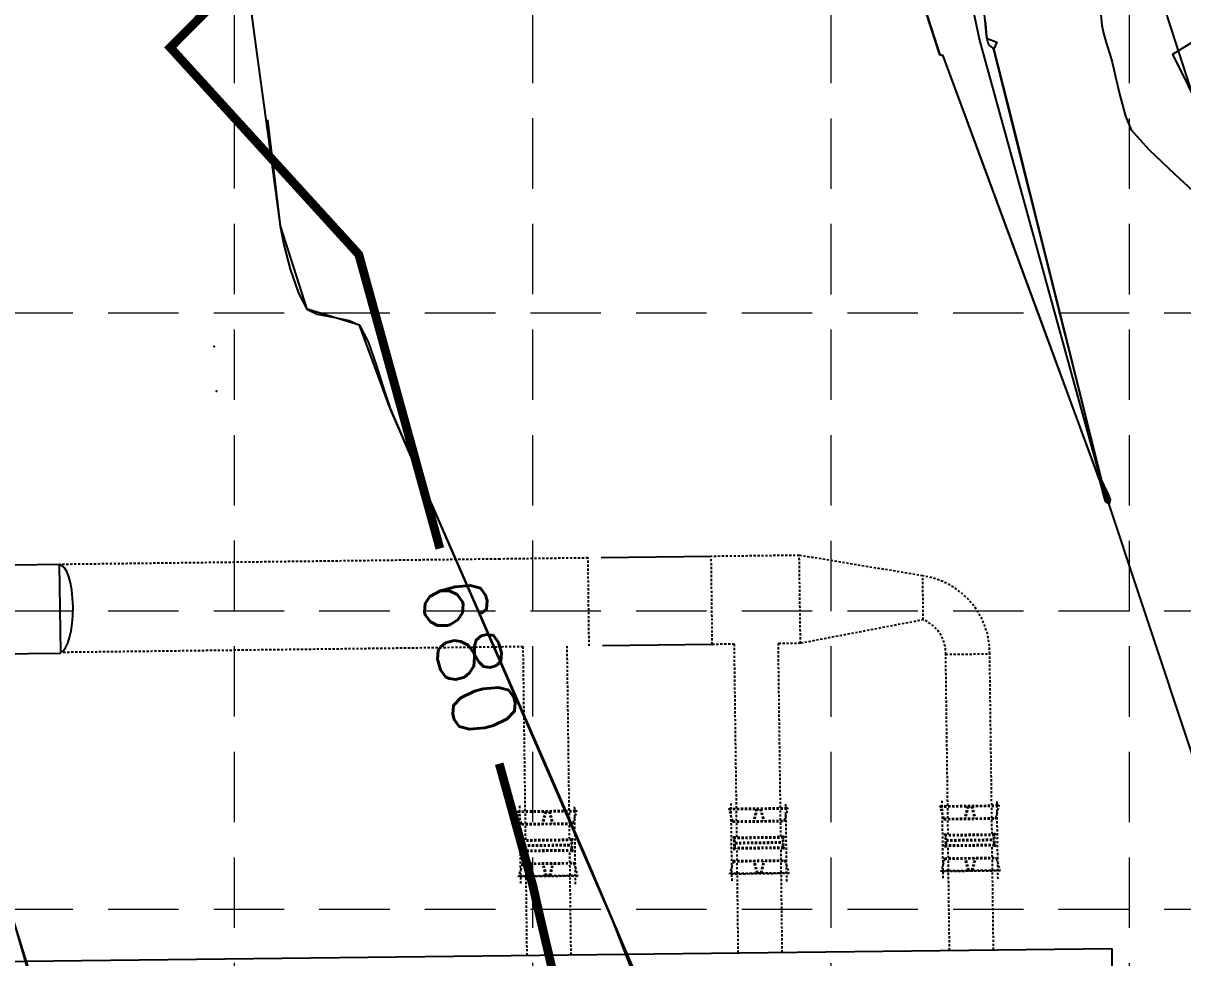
# Model space of a CAD drawing. Header units: inches. Extents: x 8056544 to 8057224, y 14638228 to 14639314.
# Drawn here: x 8056820.8 to 8056886.7, y 14638971.6 to 14639024.7 of the extents above; entities that cross this region are included whole.
import ezdxf

# ---------------------------------------------------------------- set-up
doc = ezdxf.new("R2010")
doc.units = ezdxf.units.IN
doc.header["$MEASUREMENT"] = 0
doc.linetypes.add('HIDDEN', pattern=[0.375, 0.25, -0.125])
doc.linetypes.add('HIDDEN2', pattern=[0.1875, 0.125, -0.0625])
for name, color, linetype in [('EC', 35, 'Continuous'), ('EX-YARD-PIPE', 2, 'Continuous'), ('FUT-BLDG', 4, 'HIDDEN2'), ('GRID', 254, 'HIDDEN'), ('POINT', 7, 'Continuous'), ('YARD-PIPE-FUT-PUMPSTA', 253, 'HIDDEN2')]:
    doc.layers.add(name, color=color, linetype=linetype)
doc.styles.add('30-120', font='ROMANS.shx', dxfattribs={"height": 3.6})

msp = doc.modelspace()

# ---------------------------------------------------------------- linework, layer by layer
at = {"layer": 'EC'}
for points in [[(8056932.442, 14638605.711), (8056930.806, 14638634.574), (8056927.806, 14638671.944), (8056918.279, 14638721.869), (8056912.411, 14638775.841), (8056903.562, 14638825.313), (8056896.211, 14638877.853), (8056890.659, 14638913.691), (8056886.168, 14638928.407), (8056892.708, 14638934.119), (8056898.272, 14638939.382), (8056903.848, 14638934.281), (8056895.05, 14638959.729), (8056882.059, 14638998.809), (8056875.159, 14639023.847), (8056865.752, 14639068.402), (8056854.07, 14639111.145)], [(8056870.24, 14639090.01), (8056878.427, 14639056.941), (8056885.833, 14639025.045), (8056900.865, 14638978.625), (8056909, 14638955.094), (8056916.175, 14638938.143), (8056903.848, 14638934.281)]]:
    msp.add_lwpolyline(points, dxfattribs=at)
at = {"layer": 'EC', "elevation": 679, "flags": 128}
msp.add_lwpolyline([(8056888.913, 14639017.649), (8056887.927, 14639019.382), (8056886.139, 14639022.989), (8056888.985, 14639024.75), (8056866.681, 14639039.748), (8056857.535, 14639065.602), (8056856.437, 14639066.945), (8056854.328, 14639067.466), (8056819.677, 14639075.478), (8056804.124, 14639077.78), (8056802.504, 14639077.336), (8056775.195, 14639079.748), (8056753.908, 14639082.126), (8056753.082, 14639081.755), (8056747.336, 14639080.719), (8056737.872, 14639082.93), (8056701.136, 14639096.863)], dxfattribs=at)
at = {"layer": 'EC', "elevation": 680, "flags": 128}
msp.add_lwpolyline([(8056844.502, 14638994.895, 0.5, 0.5, 0), (8056839.896, 14639011.604, 0.5, 0.5, 0), (8056829.186, 14639023.361, 0.5, 0.5, 0), (8056833.399, 14639027.617, 0.5, 0.5, 0), (8056841.435, 14639040.35, 0.5, 0.5, 0), (8056832.318, 14639066.04, 0.5, 0.5, 0), (8056831.674, 14639066.845, 0.5, 0.5, 0), (8056812.355, 14639071.311, 0.5, 0.5, 0), (8056804.167, 14639072.524, 0.5, 0.5, 0), (8056802.119, 14639071.962, 0.5, 0.5, 0), (8056786.525, 14639073.339, 0.5, 0.5, 0), (8056753.87, 14639076.988, 0.5, 0.5, 0), (8056752.604, 14639076.419, 0.5, 0.5, 0), (8056743.788, 14639074.829, 0.5, 0.5, 0), (8056729.271, 14639078.221, 0.5, 0.5, 0), (8056695.817, 14639090.909, 0.5, 0.5, 0), (8056695.674, 14639090.971, 0.5, 0.5, 0)], format="xyseb", dxfattribs=at)
at = {"layer": 'EC', "linetype": 'Continuous'}
for points in [[(8056875.406, 14639025.448), (8056875.565, 14639023.893), (8056876.15, 14639023.675), (8056875.959, 14639023.256), (8056882.073, 14638998.838), (8056882.078, 14638998.812), (8056882.08, 14638998.794), (8056882.079, 14638998.789), (8056882.502, 14638997.476), (8056882.003, 14638998.759), (8056881.978, 14638998.817), (8056873.102, 14639022.898), (8056872.929, 14639022.951), (8056861.064, 14639059.867)], [(8056925.126, 14638724.413), (8056920.457, 14638748.795), (8056915.296, 14638776.494), (8056905.275, 14638821.098), (8056904.111, 14638825.477), (8056901.837, 14638837.645), (8056885.271, 14638871.09), (8056875.33, 14638887.256), (8056869.931, 14638907.397), (8056862.397, 14638911.566), (8056861.326, 14638940.916), (8056860.822, 14638957.051), (8056854.334, 14638973.734), (8056841.679, 14639002.843), (8056839.933, 14639007.582), (8056836.961, 14639008.491), (8056835.441, 14639013.221), (8056834.73, 14639019.258)], [(8056820.089, 14638974.372), (8056825.726, 14638954.886), (8056824.769, 14638944.182), (8056826.273, 14638899.696), (8056835.342, 14638882.194), (8056848.93, 14638854.864), (8056851.71, 14638850.342), (8056853.334, 14638847.063), (8056850.886, 14638793.29), (8056851.354, 14638792.595), (8056866.05, 14638771.845), (8056886.991, 14638742.995), (8056887.245, 14638742.376), (8056889.224, 14638737.163), (8056904.067, 14638731.708), (8056918.156, 14638723.007), (8056918.369, 14638721.893), (8056918.478, 14638721.292), (8056920.415, 14638710.676), (8056919.869, 14638678.468)]]:
    msp.add_lwpolyline(points, dxfattribs=at)
at = {"layer": 'EC', "const_width": 0.5, "elevation": 680, "flags": 128}
msp.add_lwpolyline([(8056901.554, 14638830.47), (8056891.778, 14638858.302), (8056887.814, 14638864.748), (8056886.277, 14638865.563), (8056881.844, 14638867.23), (8056855.23, 14638870.311), (8056843.5, 14638872.791), (8056814.886, 14638878.776), (8056809.468, 14638880.868), (8056780.604, 14638887.831), (8056779.343, 14638890.181), (8056774.477, 14638896.696), (8056815.113, 14638901.644), (8056850.646, 14638905.737), (8056856.786, 14638915.892), (8056862.087, 14638919.23), (8056865.001, 14638920.751), (8056865.607, 14638924.65), (8056855.623, 14638949.034), (8056850.77, 14638971.476), (8056850.274, 14638973.582), (8056849.782, 14638975.742), (8056847.874, 14638982.666)], dxfattribs=at)
at = {"layer": 'EC'}
for points in [[(8056833.186, 14639029.831, 680), (8056834.067, 14639023.265, 680), (8056834.835, 14639017.602, 680), (8056835.431, 14639013.203, 680), (8056835.431, 14639013.203, 680), (8056835.636, 14639012.158, 680), (8056836.005, 14639010.764, 680), (8056836.466, 14639009.41, 680), (8056836.947, 14639008.485, 680), (8056836.947, 14639008.485, 680), (8056837.522, 14639008.206, 680), (8056838.437, 14639008.031, 680), (8056839.354, 14639007.858, 680), (8056839.936, 14639007.583, 680), (8056839.936, 14639007.583, 680), (8056840.43, 14639006.645, 680), (8056840.908, 14639005.27, 680), (8056841.338, 14639003.866, 680), (8056841.687, 14639002.842, 680), (8056841.687, 14639002.842, 680), (8056843.316, 14638999.065, 680), (8056845.525, 14638994.001, 680), (8056848.023, 14638988.294, 680), (8056850.518, 14638982.585, 680), (8056852.718, 14638977.517, 680), (8056854.332, 14638973.733, 680), (8056854.332, 14638973.733, 680), (8056855.821, 14638970.228, 680)], [(8056881.7, 14639029.027, 680), (8056882.108, 14639024.627, 680), (8056882.108, 14639024.627, 680), (8056882.203, 14639024.175, 680), (8056882.375, 14639023.574, 680), (8056882.561, 14639022.976, 680), (8056882.696, 14639022.533, 680), (8056882.696, 14639022.533, 680), (8056882.891, 14639021.701, 680), (8056883.145, 14639020.57, 680), (8056883.444, 14639019.46, 680), (8056883.774, 14639018.693, 680), (8056883.774, 14639018.693, 680), (8056884.773, 14639017.573, 680), (8056886.255, 14639016.161, 680), (8056887.767, 14639014.77, 680)], [(8056875.486, 14639024.853, 679), (8056875.515, 14639024.502, 679), (8056875.544, 14639024.152, 679), (8056875.568, 14639023.893, 679), (8056875.568, 14639023.893, 679), (8056875.574, 14639023.866, 679), (8056875.584, 14639023.831, 679), (8056875.595, 14639023.796, 679), (8056875.603, 14639023.77, 679), (8056875.603, 14639023.77, 679), (8056875.614, 14639023.721, 679), (8056875.629, 14639023.654, 679), (8056875.647, 14639023.589, 679), (8056875.666, 14639023.544, 679), (8056875.666, 14639023.544, 679), (8056875.73, 14639023.481, 679), (8056875.825, 14639023.402, 679), (8056875.916, 14639023.321, 679), (8056875.965, 14639023.251, 679), (8056875.965, 14639023.251, 679), (8056876.968, 14639019.311, 679), (8056878.309, 14639013.96, 679), (8056879.76, 14639008.139, 679), (8056881.091, 14639002.785, 679), (8056882.074, 14638998.839, 679), (8056882.074, 14638998.839, 679), (8056882.073, 14638998.836, 679), (8056882.071, 14638998.833, 679), (8056882.07, 14638998.83, 679), (8056882.069, 14638998.827, 679), (8056882.069, 14638998.827, 679), (8056882.069, 14638998.824, 679), (8056882.071, 14638998.819, 679), (8056882.072, 14638998.815, 679), (8056882.073, 14638998.812, 679), (8056882.073, 14638998.812, 679), (8056882.074, 14638998.809, 679), (8056882.075, 14638998.806, 679), (8056882.076, 14638998.803, 679), (8056882.076, 14638998.8, 679), (8056882.076, 14638998.8, 679), (8056882.077, 14638998.799, 679), (8056882.078, 14638998.797, 679), (8056882.08, 14638998.795, 679), (8056882.08, 14638998.794, 679), (8056882.08, 14638998.794, 679), (8056882.08, 14638998.793, 679), (8056882.08, 14638998.793, 679), (8056882.079, 14638998.792, 679), (8056882.079, 14638998.791, 679), (8056882.079, 14638998.791, 679), (8056882.221, 14638998.479, 679), (8056882.43, 14638998.05, 679), (8056882.573, 14638997.651, 679), (8056882.518, 14638997.428, 679), (8056882.518, 14638997.428, 679), (8056882.342, 14638997.55, 679), (8056882.201, 14638997.951, 679), (8056882.09, 14638998.422, 679), (8056882.002, 14638998.758, 679), (8056882.002, 14638998.758, 679), (8056881.996, 14638998.77, 679), (8056881.989, 14638998.788, 679), (8056881.981, 14638998.805, 679), (8056881.976, 14638998.818, 679), (8056881.976, 14638998.818, 679), (8056880.542, 14639002.709, 679), (8056878.599, 14639007.988, 679), (8056876.484, 14639013.728, 679), (8056874.534, 14639019.004, 679), (8056873.088, 14639022.89, 679), (8056873.088, 14639022.89, 679), (8056873.056, 14639022.908, 679), (8056872.999, 14639022.917, 679), (8056872.942, 14639022.925, 679), (8056872.912, 14639022.943, 679), (8056872.912, 14639022.943, 679), (8056871.61, 14639026.917, 679)], [(8056820.069, 14638974.4, 681), (8056821.352, 14638970.275, 681)]]:
    msp.add_polyline3d(points, dxfattribs=at)
at = {"layer": 'EX-YARD-PIPE', "color": 7, "ltscale": 50}
msp.add_line((8056822.881, 14638993.985), (8056820.381, 14638993.954), dxfattribs=at)
at = {"layer": 'EX-YARD-PIPE', "color": 7}
for p, q in [((8056822.881, 14638993.985), (8056822.944, 14638988.987)), ((8056755.851, 14638988.025), (8056822.944, 14638988.955))]:
    msp.add_line(p, q, dxfattribs=at)
at = {"layer": 'EX-YARD-PIPE', "color": 7, "ltscale": 50}
msp.add_ellipse((8056822.881, 14638991.485), major_axis=(0, 2.5), ratio=0.312573, start_param=3.222547, end_param=6.283185, dxfattribs=at)
at = {"layer": 'FUT-BLDG', "color": 7, "linetype": 'Continuous'}
for p, q in [((8056802.446, 14638971.231), (8056882.678, 14638972.164)), ((8056882.678, 14638972.164), (8056883.11, 14638937.167))]:
    msp.add_line(p, q, dxfattribs=at)
at = {"layer": 'GRID', "color": 252, "linetype": 'HIDDEN', "lineweight": 0, "ltscale": 16}
for p, q in [((8056832.839, 14638313.342), (8056832.839, 14639296.425)), ((8056849.788, 14638313.339), (8056849.788, 14639296.425)), ((8056866.737, 14638313.337), (8056866.737, 14639296.425)), ((8056883.686, 14638313.334), (8056883.686, 14639296.425)), ((8056561.654, 14639008.291), (8057205.718, 14639008.291)), ((8056561.654, 14638991.342), (8057205.718, 14638991.342)), ((8056561.654, 14638974.393), (8057205.718, 14638974.393))]:
    msp.add_line(p, q, dxfattribs=at)
at = {"layer": 'POINT'}
for p in [(8056875.159, 14639023.847, 678.938), (8056831.675, 14639006.365, 680.147), (8056831.806, 14639003.829, 680.245), (8056882.059, 14638998.809, 678.998)]:
    msp.add_point(p, dxfattribs=at)
at = {"layer": 'YARD-PIPE-FUT-PUMPSTA', "color": 7}
for p, q in [((8056864.92, 14638994.505), (8056859.92, 14638994.443)), ((8056871.936, 14638993.341), (8056864.92, 14638994.505)), ((8056864.99, 14638989.506), (8056864.92, 14638994.505)), ((8056847.921, 14638994.295), (8056822.881, 14638993.985)), ((8056852.921, 14638994.356), (8056847.921, 14638994.295)), ((8056852.982, 14638989.357), (8056852.921, 14638994.356)), ((8056859.982, 14638989.443), (8056859.92, 14638994.443)), ((8056871.967, 14638990.841), (8056871.936, 14638993.341)), ((8056871.985, 14638990.842), (8056864.99, 14638989.506)), ((8056847.983, 14638989.295), (8056822.944, 14638988.986)), ((8056849.234, 14638989.31), (8056847.983, 14638989.295)), ((8056849.358, 14638979.977), (8056849.237, 14638989.311)), ((8056851.855, 14638980.008), (8056851.734, 14638989.341)), ((8056861.233, 14638989.459), (8056859.982, 14638989.443)), ((8056861.355, 14638980.125), (8056861.233, 14638989.459)), ((8056864.991, 14638989.506), (8056863.731, 14638989.49)), ((8056863.853, 14638980.156), (8056863.731, 14638989.49)), ((8056873.241, 14638988.879), (8056875.741, 14638988.91)), ((8056873.354, 14638980.273), (8056873.241, 14638988.879)), ((8056875.852, 14638980.304), (8056875.739, 14638988.909)), ((8056876.21, 14638976.117), (8056876.154, 14638980.615)), ((8056876.21, 14638976.117), (8056876.154, 14638980.615)), ((8056848.933, 14638979.972), (8056852.28, 14638980.013)), ((8056848.933, 14638979.972), (8056852.28, 14638980.013)), ((8056848.933, 14638979.92), (8056848.933, 14638979.972)), ((8056848.933, 14638979.92), (8056848.933, 14638979.972)), ((8056848.933, 14638979.92), (8056852.281, 14638979.961)), ((8056848.933, 14638979.92), (8056852.281, 14638979.961)), ((8056849.102, 14638975.862), (8056849.048, 14638980.28)), ((8056849.102, 14638975.862), (8056849.048, 14638980.28)), ((8056851.864, 14638979.289), (8056851.856, 14638979.956)), ((8056852.247, 14638980.013), (8056852.076, 14638980.011)), ((8056852.247, 14638980.013), (8056852.076, 14638980.011)), ((8056852.112, 14638980.011), (8056852.076, 14638980.011)), ((8056852.112, 14638980.011), (8056852.076, 14638980.011)), ((8056852.082, 14638979.291), (8056852.281, 14638979.961)), ((8056852.082, 14638979.291), (8056852.281, 14638979.961)), ((8056852.213, 14638975.821), (8056852.158, 14638980.319)), ((8056852.213, 14638975.821), (8056852.158, 14638980.319)), ((8056852.281, 14638979.961), (8056852.28, 14638980.013)), ((8056852.281, 14638979.961), (8056852.28, 14638980.013)), ((8056860.93, 14638980.12), (8056864.278, 14638980.161)), ((8056860.93, 14638980.12), (8056864.278, 14638980.161)), ((8056860.931, 14638980.068), (8056860.93, 14638980.12)), ((8056860.931, 14638980.068), (8056860.93, 14638980.12)), ((8056860.931, 14638980.068), (8056864.278, 14638980.109)), ((8056860.931, 14638980.068), (8056864.278, 14638980.109)), ((8056861.147, 14638979.403), (8056860.931, 14638980.068)), ((8056861.147, 14638979.403), (8056860.931, 14638980.068)), ((8056861.1, 14638976.011), (8056861.045, 14638980.428)), ((8056861.1, 14638976.011), (8056861.045, 14638980.428)), ((8056861.364, 14638979.406), (8056861.356, 14638980.073)), ((8056862.476, 14638980.087), (8056862.305, 14638979.418)), ((8056862.476, 14638980.087), (8056862.305, 14638979.418)), ((8056862.529, 14638980.088), (8056862.359, 14638979.418)), ((8056862.529, 14638980.088), (8056862.359, 14638979.418)), ((8056862.685, 14638980.09), (8056862.872, 14638979.425)), ((8056862.685, 14638980.09), (8056862.872, 14638979.425)), ((8056862.739, 14638980.09), (8056862.926, 14638979.425)), ((8056862.739, 14638980.09), (8056862.926, 14638979.425)), ((8056863.862, 14638979.437), (8056863.853, 14638980.104)), ((8056864.244, 14638980.161), (8056864.074, 14638980.159)), ((8056864.244, 14638980.161), (8056864.074, 14638980.159)), ((8056864.109, 14638980.159), (8056864.074, 14638980.159)), ((8056864.109, 14638980.159), (8056864.074, 14638980.159)), ((8056864.079, 14638979.44), (8056864.278, 14638980.109)), ((8056864.079, 14638979.44), (8056864.278, 14638980.109)), ((8056864.211, 14638975.969), (8056864.155, 14638980.467)), ((8056864.211, 14638975.969), (8056864.155, 14638980.467)), ((8056864.278, 14638980.109), (8056864.278, 14638980.161)), ((8056864.278, 14638980.109), (8056864.278, 14638980.161)), ((8056872.929, 14638980.268), (8056876.277, 14638980.309)), ((8056872.929, 14638980.268), (8056876.277, 14638980.309)), ((8056872.93, 14638980.216), (8056872.929, 14638980.268)), ((8056872.93, 14638980.216), (8056872.929, 14638980.268)), ((8056872.93, 14638980.216), (8056876.277, 14638980.258)), ((8056872.93, 14638980.216), (8056876.277, 14638980.258)), ((8056873.146, 14638979.551), (8056872.93, 14638980.216)), ((8056873.146, 14638979.551), (8056872.93, 14638980.216)), ((8056873.099, 14638976.159), (8056873.044, 14638980.576)), ((8056873.099, 14638976.159), (8056873.044, 14638980.576)), ((8056873.363, 14638979.554), (8056873.355, 14638980.222)), ((8056874.475, 14638980.235), (8056874.304, 14638979.566)), ((8056874.475, 14638980.235), (8056874.304, 14638979.566)), ((8056874.528, 14638980.236), (8056874.358, 14638979.566)), ((8056874.528, 14638980.236), (8056874.358, 14638979.566)), ((8056874.684, 14638980.238), (8056874.871, 14638979.573)), ((8056874.684, 14638980.238), (8056874.871, 14638979.573)), ((8056874.738, 14638980.239), (8056874.925, 14638979.573)), ((8056874.738, 14638980.239), (8056874.925, 14638979.573)), ((8056875.861, 14638979.585), (8056875.853, 14638980.252)), ((8056876.243, 14638980.309), (8056876.073, 14638980.307)), ((8056876.243, 14638980.309), (8056876.073, 14638980.307)), ((8056876.109, 14638980.307), (8056876.073, 14638980.307)), ((8056876.109, 14638980.307), (8056876.073, 14638980.307)), ((8056876.078, 14638979.588), (8056876.277, 14638980.258)), ((8056876.078, 14638979.588), (8056876.277, 14638980.258)), ((8056876.277, 14638980.258), (8056876.277, 14638980.309)), ((8056876.277, 14638980.258), (8056876.277, 14638980.309)), ((8056849.149, 14638979.255), (8056848.933, 14638979.92)), ((8056849.149, 14638979.255), (8056848.933, 14638979.92)), ((8056849.367, 14638979.258), (8056849.358, 14638979.925)), ((8056850.478, 14638979.939), (8056850.308, 14638979.27)), ((8056850.478, 14638979.939), (8056850.308, 14638979.27)), ((8056850.532, 14638979.94), (8056850.361, 14638979.27)), ((8056850.532, 14638979.94), (8056850.361, 14638979.27)), ((8056850.688, 14638979.942), (8056850.875, 14638979.277)), ((8056850.688, 14638979.942), (8056850.875, 14638979.277)), ((8056850.741, 14638979.942), (8056850.928, 14638979.277)), ((8056850.741, 14638979.942), (8056850.928, 14638979.277)), ((8056861.147, 14638979.403), (8056864.079, 14638979.44)), ((8056861.147, 14638979.403), (8056864.079, 14638979.44)), ((8056861.147, 14638979.351), (8056861.147, 14638979.403)), ((8056861.147, 14638979.351), (8056861.147, 14638979.403)), ((8056861.147, 14638979.351), (8056864.079, 14638979.388)), ((8056861.147, 14638979.351), (8056864.079, 14638979.388)), ((8056861.375, 14638978.491), (8056861.364, 14638979.354)), ((8056863.873, 14638978.521), (8056863.862, 14638979.385)), ((8056864.079, 14638979.388), (8056864.079, 14638979.44)), ((8056864.079, 14638979.388), (8056864.079, 14638979.44)), ((8056873.146, 14638979.551), (8056876.078, 14638979.588)), ((8056873.146, 14638979.551), (8056876.078, 14638979.588)), ((8056873.146, 14638979.5), (8056873.146, 14638979.551)), ((8056873.146, 14638979.5), (8056873.146, 14638979.551)), ((8056873.146, 14638979.5), (8056876.079, 14638979.536)), ((8056873.146, 14638979.5), (8056876.079, 14638979.536)), ((8056873.374, 14638978.639), (8056873.364, 14638979.502)), ((8056875.872, 14638978.67), (8056875.861, 14638979.533)), ((8056876.079, 14638979.536), (8056876.078, 14638979.588)), ((8056876.079, 14638979.536), (8056876.078, 14638979.588)), ((8056849.149, 14638979.255), (8056852.082, 14638979.291)), ((8056849.149, 14638979.255), (8056852.082, 14638979.291)), ((8056849.15, 14638979.203), (8056849.149, 14638979.255)), ((8056849.15, 14638979.203), (8056849.149, 14638979.255)), ((8056849.15, 14638979.203), (8056852.082, 14638979.24)), ((8056849.15, 14638979.203), (8056852.082, 14638979.24)), ((8056849.378, 14638978.342), (8056849.367, 14638979.206)), ((8056851.876, 14638978.373), (8056851.865, 14638979.237)), ((8056852.082, 14638979.24), (8056852.082, 14638979.291)), ((8056852.082, 14638979.24), (8056852.082, 14638979.291)), ((8056873.187, 14638978.636), (8056876.06, 14638978.672)), ((8056873.187, 14638978.636), (8056876.06, 14638978.672)), ((8056873.187, 14638978.577), (8056873.187, 14638978.636)), ((8056873.187, 14638978.577), (8056873.187, 14638978.636)), ((8056873.225, 14638977.902), (8056873.215, 14638978.723)), ((8056873.225, 14638977.902), (8056873.215, 14638978.723)), ((8056876.04, 14638977.937), (8056876.03, 14638978.758)), ((8056876.04, 14638977.937), (8056876.03, 14638978.758)), ((8056876.06, 14638978.613), (8056876.06, 14638978.672)), ((8056876.06, 14638978.613), (8056876.06, 14638978.672)), ((8056849.19, 14638978.34), (8056852.063, 14638978.376)), ((8056849.19, 14638978.34), (8056852.063, 14638978.376)), ((8056849.191, 14638978.281), (8056849.19, 14638978.34)), ((8056849.191, 14638978.281), (8056849.19, 14638978.34)), ((8056849.191, 14638978.281), (8056852.064, 14638978.316)), ((8056849.191, 14638978.281), (8056852.064, 14638978.316)), ((8056849.228, 14638977.606), (8056849.218, 14638978.427)), ((8056849.228, 14638977.606), (8056849.218, 14638978.427)), ((8056849.236, 14638978.281), (8056849.278, 14638978.223)), ((8056849.236, 14638978.281), (8056849.278, 14638978.223)), ((8056849.283, 14638977.807), (8056849.278, 14638978.223)), ((8056849.283, 14638977.807), (8056849.278, 14638978.223)), ((8056849.28, 14638978.045), (8056851.948, 14638978.078)), ((8056849.28, 14638978.045), (8056851.948, 14638978.078)), ((8056849.281, 14638977.985), (8056851.949, 14638978.018)), ((8056849.281, 14638977.985), (8056851.949, 14638978.018)), ((8056851.741, 14638978.075), (8056851.984, 14638978.078)), ((8056851.741, 14638978.075), (8056851.984, 14638978.078)), ((8056851.742, 14638978.016), (8056851.985, 14638978.019)), ((8056851.742, 14638978.016), (8056851.985, 14638978.019)), ((8056852.022, 14638978.316), (8056851.982, 14638978.256)), ((8056852.022, 14638978.316), (8056851.982, 14638978.256)), ((8056851.987, 14638977.841), (8056851.982, 14638978.256)), ((8056851.987, 14638977.841), (8056851.982, 14638978.256)), ((8056852.043, 14638977.641), (8056852.033, 14638978.461)), ((8056852.043, 14638977.641), (8056852.033, 14638978.461)), ((8056852.064, 14638978.316), (8056852.063, 14638978.376)), ((8056852.064, 14638978.316), (8056852.063, 14638978.376)), ((8056861.188, 14638978.488), (8056864.06, 14638978.524)), ((8056861.188, 14638978.488), (8056864.06, 14638978.524)), ((8056861.188, 14638978.429), (8056861.188, 14638978.488)), ((8056861.188, 14638978.429), (8056861.188, 14638978.488)), ((8056861.188, 14638978.429), (8056864.061, 14638978.464)), ((8056861.188, 14638978.429), (8056864.061, 14638978.464)), ((8056861.226, 14638977.754), (8056861.216, 14638978.575)), ((8056861.226, 14638977.754), (8056861.216, 14638978.575)), ((8056861.234, 14638978.429), (8056861.275, 14638978.371)), ((8056861.234, 14638978.429), (8056861.275, 14638978.371)), ((8056861.28, 14638977.955), (8056861.275, 14638978.371)), ((8056861.28, 14638977.955), (8056861.275, 14638978.371)), ((8056861.277, 14638978.193), (8056863.945, 14638978.226)), ((8056861.277, 14638978.193), (8056863.945, 14638978.226)), ((8056861.278, 14638978.133), (8056863.946, 14638978.166)), ((8056861.278, 14638978.133), (8056863.946, 14638978.166)), ((8056863.738, 14638978.223), (8056863.982, 14638978.226)), ((8056863.738, 14638978.223), (8056863.982, 14638978.226)), ((8056863.739, 14638978.164), (8056863.983, 14638978.167)), ((8056863.739, 14638978.164), (8056863.983, 14638978.167)), ((8056864.019, 14638978.464), (8056863.98, 14638978.404)), ((8056864.019, 14638978.464), (8056863.98, 14638978.404)), ((8056863.985, 14638977.989), (8056863.98, 14638978.404)), ((8056863.985, 14638977.989), (8056863.98, 14638978.404)), ((8056864.026, 14638977.928), (8056863.985, 14638977.989)), ((8056864.026, 14638977.928), (8056863.985, 14638977.989)), ((8056864.041, 14638977.789), (8056864.03, 14638978.61)), ((8056864.041, 14638977.789), (8056864.03, 14638978.61)), ((8056864.061, 14638978.464), (8056864.06, 14638978.524)), ((8056864.061, 14638978.464), (8056864.06, 14638978.524)), ((8056873.187, 14638978.577), (8056876.06, 14638978.613)), ((8056873.187, 14638978.577), (8056876.06, 14638978.613)), ((8056873.194, 14638978.043), (8056876.067, 14638978.079)), ((8056873.194, 14638978.043), (8056876.067, 14638978.079)), ((8056873.195, 14638977.984), (8056873.194, 14638978.043)), ((8056873.195, 14638977.984), (8056873.194, 14638978.043)), ((8056873.195, 14638977.984), (8056876.068, 14638978.019)), ((8056873.195, 14638977.984), (8056876.068, 14638978.019)), ((8056873.233, 14638978.578), (8056873.274, 14638978.519)), ((8056873.233, 14638978.578), (8056873.274, 14638978.519)), ((8056873.239, 14638978.042), (8056873.279, 14638978.104)), ((8056873.239, 14638978.042), (8056873.279, 14638978.104)), ((8056873.279, 14638978.104), (8056873.274, 14638978.519)), ((8056873.279, 14638978.104), (8056873.274, 14638978.519)), ((8056873.276, 14638978.341), (8056875.945, 14638978.374)), ((8056873.276, 14638978.341), (8056875.945, 14638978.374)), ((8056873.277, 14638978.281), (8056875.945, 14638978.314)), ((8056873.277, 14638978.281), (8056875.945, 14638978.314)), ((8056873.391, 14638977.307), (8056873.382, 14638977.986)), ((8056875.737, 14638978.371), (8056875.981, 14638978.374)), ((8056875.737, 14638978.371), (8056875.981, 14638978.374)), ((8056875.738, 14638978.312), (8056875.982, 14638978.315)), ((8056875.738, 14638978.312), (8056875.982, 14638978.315)), ((8056875.888, 14638977.338), (8056875.88, 14638978.017)), ((8056876.018, 14638978.612), (8056875.979, 14638978.552)), ((8056876.018, 14638978.612), (8056875.979, 14638978.552)), ((8056875.984, 14638978.137), (8056875.979, 14638978.552)), ((8056875.984, 14638978.137), (8056875.979, 14638978.552)), ((8056876.025, 14638978.076), (8056875.984, 14638978.137)), ((8056876.025, 14638978.076), (8056875.984, 14638978.137)), ((8056876.068, 14638978.019), (8056876.067, 14638978.079)), ((8056876.068, 14638978.019), (8056876.067, 14638978.079)), ((8056849.198, 14638977.747), (8056852.07, 14638977.782)), ((8056849.198, 14638977.747), (8056852.07, 14638977.782)), ((8056849.198, 14638977.688), (8056849.198, 14638977.747)), ((8056849.198, 14638977.688), (8056849.198, 14638977.747)), ((8056849.198, 14638977.688), (8056852.071, 14638977.723)), ((8056849.198, 14638977.688), (8056852.071, 14638977.723)), ((8056849.243, 14638977.746), (8056849.283, 14638977.807)), ((8056849.243, 14638977.746), (8056849.283, 14638977.807)), ((8056849.394, 14638977.011), (8056849.386, 14638977.69)), ((8056851.892, 14638977.042), (8056851.884, 14638977.721)), ((8056852.029, 14638977.78), (8056851.987, 14638977.841)), ((8056852.029, 14638977.78), (8056851.987, 14638977.841)), ((8056852.071, 14638977.723), (8056852.07, 14638977.782)), ((8056852.071, 14638977.723), (8056852.07, 14638977.782)), ((8056861.195, 14638977.895), (8056864.068, 14638977.931)), ((8056861.195, 14638977.895), (8056864.068, 14638977.931)), ((8056861.196, 14638977.836), (8056861.195, 14638977.895)), ((8056861.196, 14638977.836), (8056861.195, 14638977.895)), ((8056861.196, 14638977.836), (8056864.069, 14638977.871)), ((8056861.196, 14638977.836), (8056864.069, 14638977.871)), ((8056861.24, 14638977.894), (8056861.28, 14638977.955)), ((8056861.24, 14638977.894), (8056861.28, 14638977.955)), ((8056861.392, 14638977.159), (8056861.383, 14638977.838)), ((8056863.889, 14638977.19), (8056863.881, 14638977.869)), ((8056864.069, 14638977.871), (8056864.068, 14638977.931)), ((8056864.069, 14638977.871), (8056864.068, 14638977.931)), ((8056873.173, 14638977.305), (8056876.106, 14638977.341)), ((8056873.173, 14638977.305), (8056876.106, 14638977.341)), ((8056876.106, 14638977.289), (8056876.106, 14638977.341)), ((8056876.106, 14638977.289), (8056876.106, 14638977.341)), ((8056849.178, 14638976.957), (8056848.978, 14638976.287)), ((8056849.178, 14638976.957), (8056848.978, 14638976.287)), ((8056849.177, 14638977.008), (8056852.109, 14638977.045)), ((8056849.177, 14638977.008), (8056852.109, 14638977.045)), ((8056849.178, 14638976.957), (8056849.177, 14638977.008)), ((8056849.178, 14638976.957), (8056849.177, 14638977.008)), ((8056849.178, 14638976.957), (8056852.11, 14638976.993)), ((8056849.178, 14638976.957), (8056852.11, 14638976.993)), ((8056849.403, 14638976.292), (8056849.395, 14638976.959)), ((8056850.523, 14638976.306), (8056850.336, 14638976.971)), ((8056850.523, 14638976.306), (8056850.336, 14638976.971)), ((8056850.577, 14638976.306), (8056850.39, 14638976.972)), ((8056850.577, 14638976.306), (8056850.39, 14638976.972)), ((8056850.733, 14638976.308), (8056850.903, 14638976.978)), ((8056850.733, 14638976.308), (8056850.903, 14638976.978)), ((8056850.786, 14638976.309), (8056850.957, 14638976.979)), ((8056850.786, 14638976.309), (8056850.957, 14638976.979)), ((8056851.901, 14638976.323), (8056851.893, 14638976.99)), ((8056852.11, 14638976.993), (8056852.109, 14638977.045)), ((8056852.11, 14638976.993), (8056852.109, 14638977.045)), ((8056852.11, 14638976.993), (8056852.326, 14638976.328)), ((8056852.11, 14638976.993), (8056852.326, 14638976.328)), ((8056861.175, 14638977.105), (8056860.976, 14638976.435)), ((8056861.175, 14638977.105), (8056860.976, 14638976.435)), ((8056861.174, 14638977.157), (8056864.107, 14638977.193)), ((8056861.174, 14638977.157), (8056864.107, 14638977.193)), ((8056861.175, 14638977.105), (8056861.174, 14638977.157)), ((8056861.175, 14638977.105), (8056861.174, 14638977.157)), ((8056861.175, 14638977.105), (8056864.107, 14638977.141)), ((8056861.175, 14638977.105), (8056864.107, 14638977.141)), ((8056861.4, 14638976.44), (8056861.392, 14638977.107)), ((8056862.52, 14638976.454), (8056862.333, 14638977.119)), ((8056862.52, 14638976.454), (8056862.333, 14638977.119)), ((8056862.574, 14638976.454), (8056862.387, 14638977.12)), ((8056862.574, 14638976.454), (8056862.387, 14638977.12)), ((8056862.73, 14638976.456), (8056862.9, 14638977.126)), ((8056862.73, 14638976.456), (8056862.9, 14638977.126)), ((8056862.784, 14638976.457), (8056862.954, 14638977.127)), ((8056862.784, 14638976.457), (8056862.954, 14638977.127)), ((8056863.898, 14638976.471), (8056863.89, 14638977.138)), ((8056864.107, 14638977.141), (8056864.107, 14638977.193)), ((8056864.107, 14638977.141), (8056864.107, 14638977.193)), ((8056864.107, 14638977.141), (8056864.323, 14638976.476)), ((8056864.107, 14638977.141), (8056864.323, 14638976.476)), ((8056873.174, 14638977.253), (8056872.975, 14638976.583)), ((8056873.174, 14638977.253), (8056872.975, 14638976.583)), ((8056873.174, 14638977.253), (8056873.173, 14638977.305)), ((8056873.174, 14638977.253), (8056873.173, 14638977.305)), ((8056873.174, 14638977.253), (8056876.106, 14638977.289)), ((8056873.174, 14638977.253), (8056876.106, 14638977.289)), ((8056873.4, 14638976.588), (8056873.391, 14638977.255)), ((8056874.519, 14638976.602), (8056874.332, 14638977.267)), ((8056874.519, 14638976.602), (8056874.332, 14638977.267)), ((8056874.573, 14638976.603), (8056874.386, 14638977.268)), ((8056874.573, 14638976.603), (8056874.386, 14638977.268)), ((8056874.729, 14638976.604), (8056874.899, 14638977.274)), ((8056874.729, 14638976.604), (8056874.899, 14638977.274)), ((8056874.783, 14638976.605), (8056874.953, 14638977.275)), ((8056874.783, 14638976.605), (8056874.953, 14638977.275)), ((8056875.897, 14638976.619), (8056875.889, 14638977.286)), ((8056876.106, 14638977.289), (8056876.322, 14638976.624)), ((8056876.106, 14638977.289), (8056876.322, 14638976.624)), ((8056852.334, 14638976.276), (8056848.972, 14638976.235)), ((8056852.334, 14638976.276), (8056848.972, 14638976.235)), ((8056848.978, 14638976.287), (8056852.326, 14638976.328)), ((8056848.978, 14638976.287), (8056852.326, 14638976.328)), ((8056848.979, 14638976.235), (8056848.978, 14638976.287)), ((8056848.979, 14638976.235), (8056848.978, 14638976.287)), ((8056849.459, 14638971.778), (8056849.404, 14638976.24)), ((8056851.958, 14638971.807), (8056851.903, 14638976.271)), ((8056852.326, 14638976.276), (8056852.326, 14638976.328)), ((8056852.326, 14638976.276), (8056852.326, 14638976.328)), ((8056864.331, 14638976.424), (8056860.969, 14638976.383)), ((8056864.331, 14638976.424), (8056860.969, 14638976.383)), ((8056860.976, 14638976.435), (8056864.323, 14638976.476)), ((8056860.976, 14638976.435), (8056864.323, 14638976.476)), ((8056860.976, 14638976.383), (8056860.976, 14638976.435)), ((8056860.976, 14638976.383), (8056860.976, 14638976.435)), ((8056861.457, 14638971.917), (8056861.402, 14638976.379)), ((8056863.956, 14638971.946), (8056863.9, 14638976.419)), ((8056864.324, 14638976.424), (8056864.323, 14638976.476)), ((8056864.324, 14638976.424), (8056864.323, 14638976.476)), ((8056876.33, 14638976.572), (8056872.968, 14638976.531)), ((8056876.33, 14638976.572), (8056872.968, 14638976.531)), ((8056872.975, 14638976.583), (8056876.322, 14638976.624)), ((8056872.975, 14638976.583), (8056876.322, 14638976.624)), ((8056872.975, 14638976.531), (8056872.975, 14638976.583)), ((8056872.975, 14638976.531), (8056872.975, 14638976.583)), ((8056873.455, 14638972.057), (8056873.4, 14638976.536)), ((8056875.955, 14638972.086), (8056875.899, 14638976.567)), ((8056876.323, 14638976.572), (8056876.322, 14638976.624)), ((8056876.323, 14638976.572), (8056876.322, 14638976.624))]:
    msp.add_line(p, q, dxfattribs=at)
at = {"layer": 'YARD-PIPE-FUT-PUMPSTA', "color": 7, "ltscale": 50}
for p, q in [((8056859.92, 14638994.443), (8056852.921, 14638994.356)), ((8056859.982, 14638989.443), (8056851.734, 14638989.341))]:
    msp.add_line(p, q, dxfattribs=at)
at = {"layer": 'YARD-PIPE-FUT-PUMPSTA', "color": 7}
for centre, radius, start, end in [((8056871.309, 14638988.954), 4.432, 359.42859, 81.86456), ((8056871.189, 14638988.942), 2.053, 358.24441, 67.73894)]:
    msp.add_arc(centre, radius, start, end, dxfattribs=at)

# ---------------------------------------------------------------- texts
at = {"layer": 'EC', "ltscale": 50, "insert": (8056846.188, 14638988.781, 680), "char_height": 3.6, "attachment_point": 5, "rotation": 285.41279, "style": '30-120'}
msp.add_mtext('{680}', dxfattribs=at)

doc.saveas('drawing.dxf')
